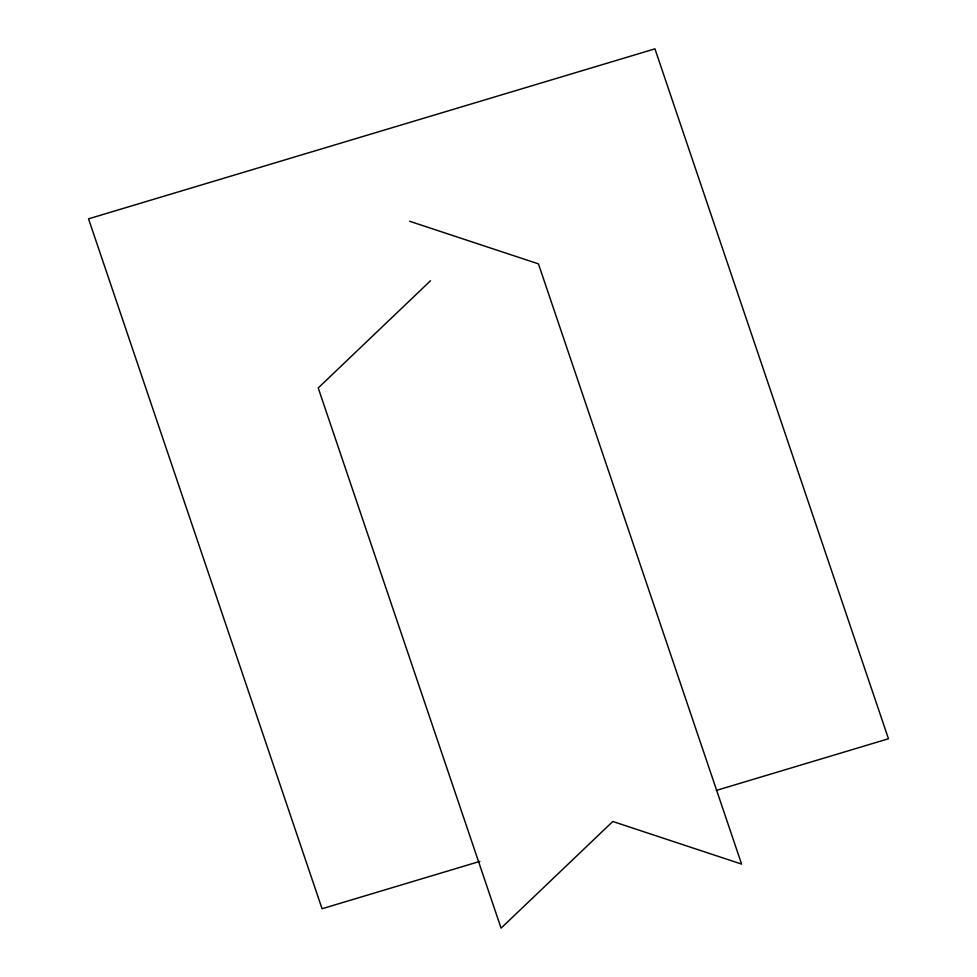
<?xml version="1.0" encoding="UTF-8"?>
<svg xmlns="http://www.w3.org/2000/svg" width="977" height="977" viewBox="0 0 977 977"><rect width="100%" height="100%" fill="white"/><g stroke="black" fill="none" stroke-linecap="round" stroke-linejoin="round"><path stroke-width="1.47" d="M430.503 280.765L318.221 387.954L501.079 928.15L612.799 821.486L741.604 864.095L538.437 263.863L409.632 221.266M479.854 861.384L322.056 908.744L88.541 218.836L654.944 48.85L888.459 738.759L716.361 790.417"/></g></svg>
